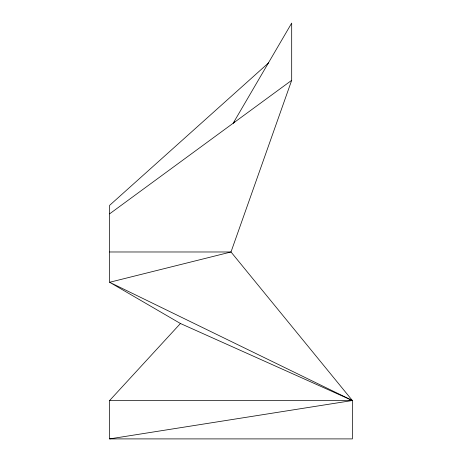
<?xml version="1.0" encoding="UTF-8"?>
<svg xmlns="http://www.w3.org/2000/svg" width="462" height="462" viewBox="0 0 462 462"><rect width="100%" height="100%" fill="white"/><g stroke="black" fill="none" stroke-linecap="round" stroke-linejoin="round"><path stroke-width="0.69" d="M234.644 121.673L233.166 123.233L291.689 23.1L291.689 80.319L231 251.981L109.621 282.276L109.621 205.359L268.595 62.872M109.621 400.519L180.428 323.504L352.379 400.519L352.379 438.9L109.621 438.9L109.621 400.519L352.379 400.519L231 251.981L109.621 251.981M109.621 213.837L291.689 80.319M109.621 438.9L352.379 400.519L109.621 282.276L180.428 323.504"/></g></svg>
